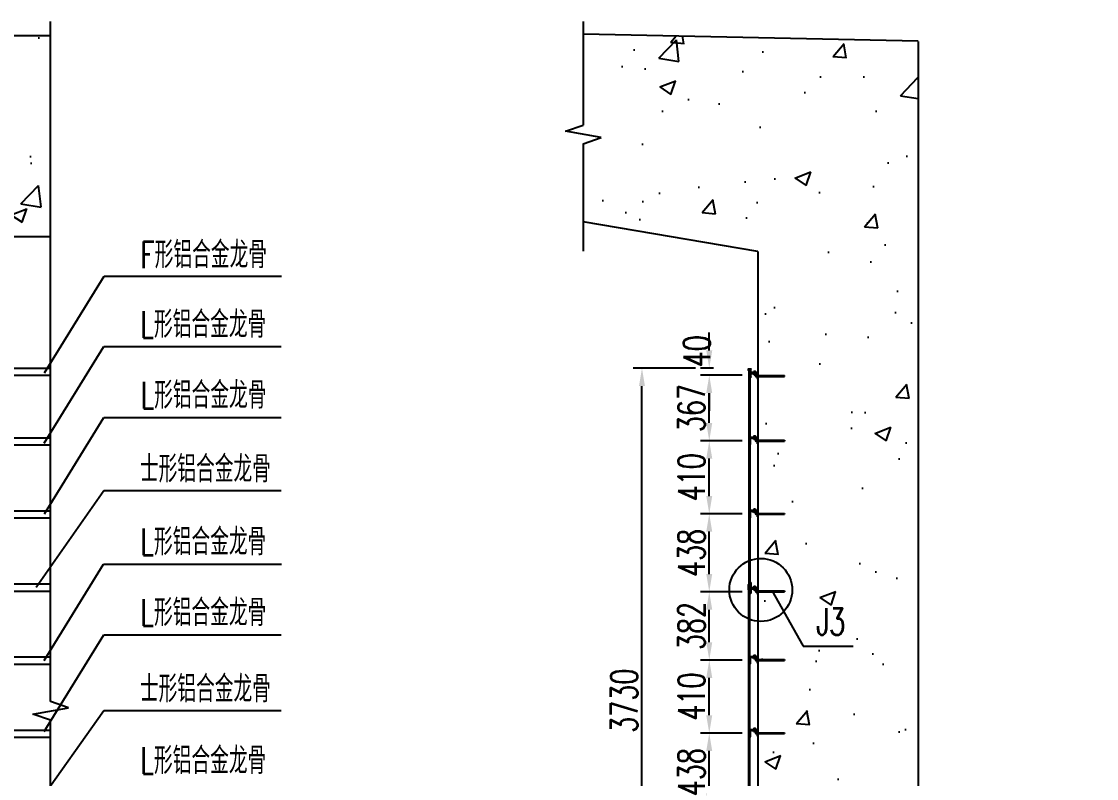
# Model space of a CAD drawing. Header units: millimetres. Extents: x -48690 to 48320, y -25312 to 3911.
# Drawn here: x 26913 to 32944, y -12155 to -7909 of the extents above; entities that cross this region are included whole.
import ezdxf

# ---------------------------------------------------------------- set-up
doc = ezdxf.new("R2010")
doc.units = ezdxf.units.MM
doc.header["$LTSCALE"] = 0.25
doc.header["$MEASUREMENT"] = 0
for name, pattern in [('1', [8, 4, 4]), ('CENTER', [50.8, 31.75, -6.35, 6.35, -6.35]), ('CONTINOUS', [0]), ('DASHED', [19.05, 12.7, -6.35])]:
    doc.linetypes.add(name, pattern=pattern)
for name, color, linetype in [('JG', 4, 'Continuous'), ('图框', 7, 'Continuous'), ('标注', 7, 'Continuous')]:
    doc.layers.add(name, color=color, linetype=linetype)
doc.layers.add('填充线', color=9, linetype='Continuous', lineweight=20)
doc.styles.get("Standard").update_dxf_attribs({"font": 'simplex1.shx', "width": 0.7, "bigfont": 'hztxt.shx'})
doc.dimstyles.new('1-50', dxfattribs={"dimscale": 50, "dimtxt": 3, "dimasz": 2, "dimexe": 1, "dimexo": 1, "dimgap": 0.5, "dimtad": 1, "dimdec": 1, "dimdsep": 46, "dimtxsty": 'Standard', "dimcen": 0.5, "dimadec": 0, "dimazin": 0, "dimtfac": 1, "dimtdec": 1, "dimtofl": 0, "dimtmove": 2, "dimatfit": 3, "dimfxl": 0, "dimtolj": 1, "dimtzin": 0, "dimarcsym": 0})

# ---------------------------------------------------------------- blocks, each defined once
blk = doc.blocks.new('*D183')
at = {"color": 0, "lineweight": -2}
for p, q in [((30694, -9854.4), (30344, -9854.4)), ((30394, -13483.8), (30394, -9954.4)), ((30694, -13583.8), (30344, -13583.8))]:
    blk.add_line(p, q, dxfattribs=at)
at = {"color": 0}
for points in [[(30377.3, -9954.4), (30410.7, -9954.4), (30394, -9854.4)], [(30377.3, -13483.8), (30410.7, -13483.8), (30394, -13583.8)]]:
    blk.add_solid(points, dxfattribs=at)
at = {"layer": 'Defpoints', "color": 0}
for p in [(30394, -9854.4), (30902.7, -9854.4), (30801.8, -13583.8)]:
    blk.add_point(p, dxfattribs=at)
at = {"color": 0, "insert": (30294, -11719.1), "char_height": 150, "attachment_point": 5, "rotation": 90}
blk.add_mtext('\\A1;3730', dxfattribs=at)
blk = doc.blocks.new('*D187')
at = {"color": 0, "lineweight": -2}
for p, q in [((30956.7, -11900.8), (30721.5, -11900.8)), ((30771.5, -12238.8), (30771.5, -12000.8)), ((30956.7, -12338.8), (30721.5, -12338.8))]:
    blk.add_line(p, q, dxfattribs=at)
at = {"color": 0}
for points in [[(30754.8, -12000.8), (30788.2, -12000.8), (30771.5, -11900.8)], [(30754.8, -12238.8), (30788.2, -12238.8), (30771.5, -12338.8)]]:
    blk.add_solid(points, dxfattribs=at)
at = {"layer": 'Defpoints', "color": 0}
for p in [(30771.5, -11900.8), (31006.7, -11900.8), (31006.7, -12338.8)]:
    blk.add_point(p, dxfattribs=at)
at = {"color": 0, "insert": (30671.5, -12119.8), "char_height": 150, "attachment_point": 5, "rotation": 90}
blk.add_mtext('\\A1;438', dxfattribs=at)
blk = doc.blocks.new('*D188')
at = {"color": 0, "lineweight": -2}
for p, q in [((30956.7, -11490.8), (30721.5, -11490.8)), ((30771.5, -11800.8), (30771.5, -11590.8)), ((30956.7, -11900.8), (30721.5, -11900.8))]:
    blk.add_line(p, q, dxfattribs=at)
at = {"color": 0}
for points in [[(30754.8, -11590.8), (30788.2, -11590.8), (30771.5, -11490.8)], [(30754.8, -11800.8), (30788.2, -11800.8), (30771.5, -11900.8)]]:
    blk.add_solid(points, dxfattribs=at)
at = {"layer": 'Defpoints', "color": 0}
for p in [(30771.5, -11490.8), (31006.7, -11490.8), (31006.7, -11900.8)]:
    blk.add_point(p, dxfattribs=at)
at = {"color": 0, "insert": (30671.5, -11695.8), "char_height": 150, "attachment_point": 5, "rotation": 90}
blk.add_mtext('\\A1;410', dxfattribs=at)
blk = doc.blocks.new('*D189')
at = {"color": 0, "lineweight": -2}
for p, q in [((30956.7, -11108.8), (30721.5, -11108.8)), ((30771.5, -11390.8), (30771.5, -11208.8)), ((30956.7, -11490.8), (30721.5, -11490.8))]:
    blk.add_line(p, q, dxfattribs=at)
at = {"color": 0}
for points in [[(30754.8, -11208.8), (30788.2, -11208.8), (30771.5, -11108.8)], [(30754.8, -11390.8), (30788.2, -11390.8), (30771.5, -11490.8)]]:
    blk.add_solid(points, dxfattribs=at)
at = {"layer": 'Defpoints', "color": 0}
for p in [(30771.5, -11108.8), (31006.7, -11108.8), (31006.7, -11490.8)]:
    blk.add_point(p, dxfattribs=at)
at = {"color": 0, "insert": (30671.5, -11299.8), "char_height": 150, "attachment_point": 5, "rotation": 90}
blk.add_mtext('\\A1;382', dxfattribs=at)
blk = doc.blocks.new('*D190')
at = {"color": 0, "lineweight": -2}
for p, q in [((30956.7, -10670.8), (30721.5, -10670.8)), ((30771.5, -11008.8), (30771.5, -10770.8)), ((30956.7, -11108.8), (30721.5, -11108.8))]:
    blk.add_line(p, q, dxfattribs=at)
at = {"color": 0}
for points in [[(30754.8, -10770.8), (30788.2, -10770.8), (30771.5, -10670.8)], [(30754.8, -11008.8), (30788.2, -11008.8), (30771.5, -11108.8)]]:
    blk.add_solid(points, dxfattribs=at)
at = {"layer": 'Defpoints', "color": 0}
for p in [(30771.5, -10670.8), (31006.7, -10670.8), (31006.7, -11108.8)]:
    blk.add_point(p, dxfattribs=at)
at = {"color": 0, "insert": (30671.5, -10889.8), "char_height": 150, "attachment_point": 5, "rotation": 90}
blk.add_mtext('\\A1;438', dxfattribs=at)
blk = doc.blocks.new('*D191')
at = {"color": 0, "lineweight": -2}
for p, q in [((30956.7, -10260.8), (30721.5, -10260.8)), ((30771.5, -10570.8), (30771.5, -10360.8)), ((30956.7, -10670.8), (30721.5, -10670.8))]:
    blk.add_line(p, q, dxfattribs=at)
at = {"color": 0}
for points in [[(30754.8, -10360.8), (30788.2, -10360.8), (30771.5, -10260.8)], [(30754.8, -10570.8), (30788.2, -10570.8), (30771.5, -10670.8)]]:
    blk.add_solid(points, dxfattribs=at)
at = {"layer": 'Defpoints', "color": 0}
for p in [(30771.5, -10260.8), (31006.7, -10260.8), (31006.7, -10670.8)]:
    blk.add_point(p, dxfattribs=at)
at = {"color": 0, "insert": (30671.5, -10465.8), "char_height": 150, "attachment_point": 5, "rotation": 90}
blk.add_mtext('\\A1;410', dxfattribs=at)
blk = doc.blocks.new('*D194')
at = {"color": 0, "lineweight": -2}
for p, q in [((30956.7, -9893.8), (30721.5, -9893.8)), ((30771.5, -10160.8), (30771.5, -9993.8)), ((30956.7, -10260.8), (30721.5, -10260.8))]:
    blk.add_line(p, q, dxfattribs=at)
at = {"color": 0}
for points in [[(30754.8, -9993.8), (30788.2, -9993.8), (30771.5, -9893.8)], [(30754.8, -10160.8), (30788.2, -10160.8), (30771.5, -10260.8)]]:
    blk.add_solid(points, dxfattribs=at)
at = {"layer": 'Defpoints', "color": 0}
for p in [(30771.5, -9893.8), (31006.7, -9893.8), (31006.7, -10260.8)]:
    blk.add_point(p, dxfattribs=at)
at = {"color": 0, "insert": (30671.5, -10077.3), "char_height": 150, "attachment_point": 5, "rotation": 90}
blk.add_mtext('\\A1;367', dxfattribs=at)
blk = doc.blocks.new('*D195')
at = {"color": 0, "lineweight": -2}
for p, q in [((30771.5, -9754.4), (30771.5, -9654.4)), ((30795.8, -9854.4), (30721.5, -9854.4)), ((30956.7, -9893.8), (30721.5, -9893.8)), ((30771.5, -9993.8), (30771.5, -10093.8))]:
    blk.add_line(p, q, dxfattribs=at)
at = {"color": 0}
for points in [[(30754.8, -9754.4), (30788.2, -9754.4), (30771.5, -9854.4)], [(30754.8, -9993.8), (30788.2, -9993.8), (30771.5, -9893.8)]]:
    blk.add_solid(points, dxfattribs=at)
at = {"layer": 'Defpoints', "color": 0}
for p in [(30771.5, -9854.4), (30845.8, -9854.4), (31006.7, -9893.8)]:
    blk.add_point(p, dxfattribs=at)
at = {"color": 0, "insert": (30701.5, -9758.9), "char_height": 150, "attachment_point": 5, "rotation": 90}
blk.add_mtext('\\A1;40', dxfattribs=at)
blk = doc.blocks.new('FDSDF')
at = {"linetype": 'CONTINOUS'}
h = blk.add_hatch(dxfattribs=at)
h.set_pattern_fill('ANSI31', color=251, style=0)
h.set_pattern_definition([(45, (5538761.12, -1742592.708), (22.4506403, -22.4506403), [])])
edge = h.paths.add_edge_path()
edge.add_ellipse((262330, -112274), major_axis=(-46, 46), ratio=1, start_angle=247.61986, end_angle=315, ccw=False)
edge.add_line((262390, -112249), (262030, -112249))
edge.add_line((262030, -112249), (262030, -111889))
edge.add_ellipse((262005, -111949), major_axis=(46, 46), ratio=1, start_angle=315, end_angle=382.38014, ccw=False)
edge.add_line((262070, -111949), (262070, -112164))
edge.add_ellipse((262115, -112164), major_axis=(31.8, 31.8), ratio=1, start_angle=135, end_angle=225)
edge.add_line((262115, -112209), (262330, -112209))
at = {"color": 4, "linetype": 'CONTINOUS'}
for p, q in [((262030, -112249), (262030, -111889)), ((262070, -112164), (262070, -111949)), ((262390, -112249), (262030, -112249)), ((262330, -112209), (262115, -112209))]:
    blk.add_line(p, q, dxfattribs=at)
for centre, radius, start, end in [((262005, -111949), 65, 0, 67.38014), ((262115, -112164), 45, 180, 270), ((262330, -112274), 65, 22.61986, 90)]:
    blk.add_arc(centre, radius, start, end, dxfattribs=at)
blk = doc.blocks.new('3')
h = blk.add_hatch()
h.set_pattern_fill('ANSI31', color=251, scale=150, angle=180, style=0)
h.set_pattern_definition([(225, (282579.79, -97933.6343), (1.325825, -1.325825), [])])
edge = h.paths.add_edge_path()
edge.add_line((282418.5, -98003.2), (282411, -98003.2))
edge.add_line((282411, -98003.2), (282411, -97987.2))
edge.add_ellipse((282410, -97987.2), major_axis=(0.707, 0.707), ratio=1, start_angle=315, end_angle=343.42872)
edge.add_ellipse((282410, -97987.2), major_axis=(0.707, 0.707), ratio=1, start_angle=343.42874, end_angle=405.00004)
edge.add_line((282410, -97986.2), (282409, -97986.2))
edge.add_ellipse((282409, -97987.2), major_axis=(0.707, 0.707), ratio=1, start_angle=44.99996, end_angle=135.00004)
edge.add_line((282408, -97987.2), (282408, -98015.2))
edge.add_ellipse((282409, -98015.2), major_axis=(0.707, 0.707), ratio=1, start_angle=134.99996, end_angle=136.72357)
edge.add_ellipse((282409, -98015.2), major_axis=(0.707, 0.707), ratio=1, start_angle=136.72365, end_angle=225)
edge.add_line((282409, -98016.2), (282410, -98016.2))
edge.add_ellipse((282410, -98015.2), major_axis=(-0.707, 0.707), ratio=1, start_angle=135, end_angle=226.69616)
edge.add_ellipse((282410, -98015.2), major_axis=(0.707, 0.707), ratio=1, start_angle=315.01645, end_angle=316.69624, ccw=False)
edge.add_line((282411, -98015.2), (282411, -98006.2))
edge.add_line((282411, -98006.2), (282418.5, -98006.2))
edge.add_line((282418.5, -98006.2), (282418.5, -98033.7))
edge.add_ellipse((282419.5, -98033.7), major_axis=(0.707, 0.707), ratio=1, start_angle=134.99996, end_angle=136.72357)
edge.add_ellipse((282419.5, -98033.7), major_axis=(0.707, 0.707), ratio=1, start_angle=136.72365, end_angle=225)
edge.add_line((282419.5, -98034.7), (282420.5, -98034.7))
edge.add_ellipse((282420.5, -98033.7), major_axis=(-0.707, 0.707), ratio=1, start_angle=135, end_angle=226.69616)
edge.add_ellipse((282420.5, -98033.7), major_axis=(0.707, 0.707), ratio=1, start_angle=315.01645, end_angle=316.69624, ccw=False)
edge.add_line((282421.5, -98033.7), (282421.5, -98006.2))
edge.add_line((282421.5, -98006.2), (282457.5, -98006.2))
edge.add_ellipse((282457.5, -98005.2), major_axis=(-0.707, 0.707), ratio=1, start_angle=135, end_angle=226.69616)
edge.add_ellipse((282457.5, -98005.2), major_axis=(0.707, 0.707), ratio=1, start_angle=315.01645, end_angle=316.69624, ccw=False)
edge.add_line((282458.5, -98005.2), (282458.5, -98004.2))
edge.add_ellipse((282457.5, -98004.2), major_axis=(0.707, 0.707), ratio=1, start_angle=315, end_angle=316.79812)
edge.add_line((282458.5, -98004.2), (282457.5, -98003.2))
edge.add_ellipse((282457.5, -98004.2), major_axis=(-0.707, 0.707), ratio=1, start_angle=-46.79811, end_angle=-44.99996)
edge.add_line((282457.5, -98003.2), (282421.5, -98003.2))
edge.add_line((282421.5, -98003.2), (282421.5, -97975.7))
edge.add_ellipse((282420.5, -97975.7), major_axis=(0.707, 0.707), ratio=1, start_angle=315, end_angle=343.42872)
edge.add_ellipse((282420.5, -97975.7), major_axis=(0.707, 0.707), ratio=1, start_angle=343.42874, end_angle=405.00004)
edge.add_line((282420.5, -97974.7), (282419.5, -97974.7))
edge.add_ellipse((282419.5, -97975.7), major_axis=(0.707, 0.707), ratio=1, start_angle=44.99996, end_angle=135.00004)
edge.add_line((282418.5, -97975.7), (282418.5, -98003.2))
h = blk.add_hatch()
h.set_pattern_fill('ANSI31', color=251, scale=150, angle=180, style=0)
h.set_pattern_definition([(225, (282579.7778, -97933.6343), (1.325825, -1.325825), [])])
edge = h.paths.add_edge_path()
edge.add_line((282418.5, -98003.2), (282411, -98003.2))
edge.add_line((282411, -98003.2), (282411, -97987.2))
edge.add_ellipse((282410, -97987.2), major_axis=(-0.707, 0.707), ratio=1, start_angle=225, end_angle=253.42872)
edge.add_ellipse((282410, -97987.2), major_axis=(-0.707, 0.707), ratio=1, start_angle=253.42874, end_angle=315.00004)
edge.add_line((282410, -97986.2), (282409, -97986.2))
edge.add_ellipse((282409, -97987.2), major_axis=(0.707, 0.707), ratio=1, start_angle=44.99996, end_angle=135.00004)
edge.add_line((282408, -97987.2), (282408, -98015.2))
edge.add_ellipse((282409, -98015.2), major_axis=(-0.707, 0.707), ratio=1, start_angle=44.99996, end_angle=46.72357)
edge.add_ellipse((282409, -98015.2), major_axis=(-0.707, 0.707), ratio=1, start_angle=46.72365, end_angle=135)
edge.add_line((282409, -98016.2), (282410, -98016.2))
edge.add_ellipse((282410, -98015.2), major_axis=(-0.707, 0.707), ratio=1, start_angle=135, end_angle=226.69616)
edge.add_ellipse((282410, -98015.2), major_axis=(0.707, 0.707), ratio=1, start_angle=315.01645, end_angle=316.69624, ccw=False)
edge.add_line((282411, -98015.2), (282411, -98006.2))
edge.add_line((282411, -98006.2), (282418.5, -98006.2))
edge.add_line((282418.5, -98006.2), (282418.5, -98033.7))
edge.add_ellipse((282419.5, -98033.7), major_axis=(-0.707, 0.707), ratio=1, start_angle=44.99996, end_angle=46.72357)
edge.add_ellipse((282419.5, -98033.7), major_axis=(-0.707, 0.707), ratio=1, start_angle=46.72365, end_angle=135)
edge.add_line((282419.5, -98034.7), (282420.5, -98034.7))
edge.add_ellipse((282420.5, -98033.7), major_axis=(-0.707, 0.707), ratio=1, start_angle=135, end_angle=226.69616)
edge.add_ellipse((282420.5, -98033.7), major_axis=(0.707, 0.707), ratio=1, start_angle=315.01645, end_angle=316.69624, ccw=False)
edge.add_line((282421.5, -98033.7), (282421.5, -98006.2))
edge.add_line((282421.5, -98006.2), (282457.5, -98006.2))
edge.add_ellipse((282457.5, -98005.2), major_axis=(-0.707, 0.707), ratio=1, start_angle=135, end_angle=226.69616)
edge.add_ellipse((282457.5, -98005.2), major_axis=(0.707, 0.707), ratio=1, start_angle=315.01645, end_angle=316.69624, ccw=False)
edge.add_line((282458.5, -98005.2), (282458.5, -98004.2))
edge.add_ellipse((282457.5, -98004.2), major_axis=(-0.707, 0.707), ratio=1, start_angle=225, end_angle=226.79812)
edge.add_line((282458.5, -98004.2), (282457.5, -98003.2))
edge.add_ellipse((282457.5, -98004.2), major_axis=(-0.707, 0.707), ratio=1, start_angle=-46.79811, end_angle=-44.99996)
edge.add_line((282457.5, -98003.2), (282421.5, -98003.2))
edge.add_line((282421.5, -98003.2), (282421.5, -97975.7))
edge.add_ellipse((282420.5, -97975.7), major_axis=(-0.707, 0.707), ratio=1, start_angle=225, end_angle=253.42872)
edge.add_ellipse((282420.5, -97975.7), major_axis=(-0.707, 0.707), ratio=1, start_angle=253.42874, end_angle=315.00004)
edge.add_line((282420.5, -97974.7), (282419.5, -97974.7))
edge.add_ellipse((282419.5, -97975.7), major_axis=(0.707, 0.707), ratio=1, start_angle=44.99996, end_angle=135.00004)
edge.add_line((282418.5, -97975.7), (282418.5, -98003.2))
at = {"layer": '填充线'}
h = blk.add_hatch(dxfattribs=at)
h.set_pattern_fill('NET', scale=0.194172, angle=45, style=0)
h.set_pattern_definition([(135, (310928.7273, -87837.54674), (0.435927593, 0.435927593), []), (45, (310928.7273, -87837.54674), (0.435927593, -0.435927593), [])])
h.paths.add_polyline_path([(282418.5, -97988.3), (282416.4, -97988.3), (282416.4, -97979.6), (282418.5, -97979.6)])
h = blk.add_hatch(dxfattribs=at)
h.set_pattern_fill('NET', scale=0.194172, angle=45, style=0)
h.set_pattern_definition([(225, (310928.7273, -108171.81867), (0.435927593, -0.435927593), []), (315, (310928.7273, -108171.81867), (0.435927593, 0.435927593), [])])
h.paths.add_polyline_path([(282418.5, -98021), (282416.4, -98021), (282416.4, -98029.8), (282418.5, -98029.8)])
at = {"linetype": 'Continuous'}
for p, q in [((282408, -98015.2), (282408, -97987.2)), ((282408, -98015.2), (282408, -97987.2)), ((282408, -98015.2), (282408, -97987.2)), ((282408, -98015.2), (282408, -97987.2)), ((282409, -97986.2), (282410, -97986.2)), ((282409, -97986.2), (282410, -97986.2)), ((282409, -97986.2), (282410, -97986.2)), ((282409, -97986.2), (282410, -97986.2)), ((282411, -97987.2), (282411, -98003.2)), ((282411, -97987.2), (282411, -98003.2)), ((282411, -97987.2), (282411, -98003.2)), ((282411, -97987.2), (282411, -98003.2)), ((282411, -98003.2), (282418.5, -98003.2)), ((282411, -98003.2), (282418.5, -98003.2)), ((282411, -98003.2), (282418.5, -98003.2)), ((282411, -98003.2), (282418.5, -98003.2)), ((282418.5, -98006.2), (282411, -98006.2)), ((282411, -98006.2), (282411, -98015.2)), ((282418.5, -98006.2), (282411, -98006.2)), ((282411, -98006.2), (282411, -98015.2)), ((282418.5, -98006.2), (282411, -98006.2)), ((282411, -98006.2), (282411, -98015.2)), ((282418.5, -98006.2), (282411, -98006.2)), ((282411, -98006.2), (282411, -98015.2)), ((282418.5, -98003.2), (282418.5, -97975.7)), ((282418.5, -98003.2), (282418.5, -97975.7)), ((282418.5, -98003.2), (282418.5, -97975.7)), ((282418.5, -98003.2), (282418.5, -97975.7)), ((282418.5, -98033.7), (282418.5, -98006.2)), ((282418.5, -98033.7), (282418.5, -98006.2)), ((282418.5, -98033.7), (282418.5, -98006.2)), ((282418.5, -98033.7), (282418.5, -98006.2)), ((282419.5, -97974.7), (282420.5, -97974.7)), ((282419.5, -97974.7), (282420.5, -97974.7)), ((282419.5, -97974.7), (282420.5, -97974.7)), ((282419.5, -97974.7), (282420.5, -97974.7)), ((282421.5, -97975.7), (282421.5, -98003.2)), ((282421.5, -97975.7), (282421.5, -98003.2)), ((282421.5, -97975.7), (282421.5, -98003.2)), ((282421.5, -97975.7), (282421.5, -98003.2)), ((282421.5, -98003.2), (282457.5, -98003.2)), ((282421.5, -98003.2), (282457.5, -98003.2)), ((282421.5, -98003.2), (282457.5, -98003.2)), ((282421.5, -98003.2), (282457.5, -98003.2)), ((282457.5, -98006.2), (282421.5, -98006.2)), ((282421.5, -98006.2), (282421.5, -98033.7)), ((282457.5, -98006.2), (282421.5, -98006.2)), ((282421.5, -98006.2), (282421.5, -98033.7)), ((282457.5, -98006.2), (282421.5, -98006.2)), ((282421.5, -98006.2), (282421.5, -98033.7)), ((282457.5, -98006.2), (282421.5, -98006.2)), ((282421.5, -98006.2), (282421.5, -98033.7)), ((282458.5, -98004.2), (282458.5, -98005.2)), ((282458.5, -98004.2), (282458.5, -98005.2)), ((282458.5, -98004.2), (282458.5, -98005.2)), ((282458.5, -98004.2), (282458.5, -98005.2)), ((282410, -98016.2), (282409, -98016.2)), ((282410, -98016.2), (282409, -98016.2)), ((282410, -98016.2), (282409, -98016.2)), ((282410, -98016.2), (282409, -98016.2)), ((282420.5, -98034.7), (282419.5, -98034.7)), ((282420.5, -98034.7), (282419.5, -98034.7)), ((282420.5, -98034.7), (282419.5, -98034.7)), ((282420.5, -98034.7), (282419.5, -98034.7))]:
    blk.add_line(p, q, dxfattribs=at)
at = {"color": 7}
for p, q in [((282416.4, -98003.2), (282411.4, -98003.2)), ((282416.4, -98006.2), (282411.4, -98006.2)), ((282409.3, -98016.4), (282411.4, -98016.4)), ((282611.4, -98022), (282611.4, -98027))]:
    blk.add_line(p, q, dxfattribs=at)
at = {"color": 7, "linetype": 'Continuous'}
for p, q in [((282437.1, -98001.9), (282449.6, -98001.9)), ((282437.1, -98003.2), (282437.1, -98001.9)), ((282437.1, -98003.2), (282449.6, -98003.2)), ((282437.1, -98010.5), (282449.6, -98010.5)), ((282437.1, -98011.7), (282437.1, -98010.5)), ((282437.1, -98011.7), (282449.6, -98011.7)), ((282449.6, -98003.2), (282449.6, -98001.9)), ((282449.6, -98011.7), (282449.6, -98010.5)), ((282456.1, -98030.7), (282456.1, -98018.2)), ((282457.4, -98018.2), (282456.1, -98018.2)), ((282457.4, -98030.7), (282456.1, -98030.7)), ((282457.4, -98030.7), (282457.4, -98018.2))]:
    blk.add_line(p, q, dxfattribs=at)
at = {"color": 7, "linetype": '1', "ltscale": 5}
for p, q in [((282438.9, -98001.3), (282438.9, -97998.6)), ((282446.7, -97997.9), (282440, -97997.9)), ((282446.7, -98001.9), (282440, -98001.9)), ((282446.7, -98003.2), (282440, -98003.2)), ((282446.7, -98011.7), (282440, -98011.7)), ((282440.9, -97996), (282441.3, -97995.1)), ((282440.9, -97996), (282445.9, -97996)), ((282440.9, -97996), (282440.9, -97997.9)), ((282441.2, -97998.6), (282441.2, -98001.3)), ((282441.3, -97995.1), (282445.4, -97995.1)), ((282441.4, -97997.9), (282441.4, -97995.1)), ((282445.9, -97996), (282445.4, -97995.1)), ((282445.4, -97997.9), (282445.4, -97995.1)), ((282445.5, -98001.3), (282445.5, -97998.6)), ((282445.9, -97996), (282445.9, -97997.9)), ((282447.9, -98001.3), (282447.9, -97998.6)), ((282438.9, -98012.4), (282438.9, -98015.1)), ((282446.7, -98015.8), (282440, -98015.8)), ((282441.2, -98015.1), (282441.2, -98012.4)), ((282445.5, -98012.4), (282445.5, -98015.1)), ((282447.9, -98012.4), (282447.9, -98015.1)), ((282450.2, -98022), (282449.2, -98022.5)), ((282449.2, -98026.5), (282449.2, -98022.5)), ((282452.1, -98022.5), (282449.2, -98022.5)), ((282450.2, -98027), (282449.2, -98026.5)), ((282452.1, -98026.5), (282449.2, -98026.5)), ((282450.2, -98027), (282450.2, -98022)), ((282450.2, -98022), (282452.1, -98022)), ((282450.2, -98027), (282452.1, -98027)), ((282452.1, -98021.1), (282452.1, -98027.8)), ((282455.4, -98020), (282452.7, -98020)), ((282455.4, -98022.3), (282452.7, -98022.3)), ((282452.7, -98026.7), (282455.4, -98026.7)), ((282455.4, -98029), (282452.7, -98029)), ((282456.1, -98021.1), (282456.1, -98027.8)), ((282457.4, -98021.1), (282457.4, -98027.8))]:
    blk.add_line(p, q, dxfattribs=at)
at = {"color": 7, "lineweight": 30}
for p, q in [((282439.9, -98003.2), (282439.9, -98010.5)), ((282446.8, -98003.2), (282446.8, -98010.5)), ((282457.4, -98021.1), (282461.4, -98021.1)), ((282457.4, -98027.9), (282461.4, -98027.9))]:
    blk.add_line(p, q, dxfattribs=at)
at = {"color": 7, "linetype": 'DASHED', "ltscale": 3}
for p, q in [((282440.9, -98003.6), (282440.9, -98010.5)), ((282445.9, -98003.2), (282445.9, -98010.5))]:
    blk.add_line(p, q, dxfattribs=at)
at = {"color": 7, "linetype": 'CENTER'}
for p, q in [((282443.4, -97992.4), (282443.4, -98016.3)), ((282446.5, -98024.5), (282611.3, -98024.5))]:
    blk.add_line(p, q, dxfattribs=at)
at = {"color": 1, "linetype": 'Continuous'}
blk.add_line((282457.5, -98003.2), (282458.5, -98004.2), dxfattribs=at)
blk.add_line((282457.5, -98003.2), (282458.5, -98004.2), dxfattribs=at)
at = {"color": 7, "linetype": 'DASHED', "ltscale": 300}
for p, q in [((282457.4, -98022), (282611.4, -98022)), ((282457.4, -98027), (282611.4, -98027))]:
    blk.add_line(p, q, dxfattribs=at)
at = {"color": 7, "linetype": '1', "ltscale": 5}
for centre, radius, start, end in [((282440, -97999.2), 1.33, 30.00793, 149.99207), ((282440, -98000.6), 1.33, 209.99444, 330.00556), ((282440, -98013.1), 1.33, 29.99444, 150.00556), ((282443.4, -98001.8), 3.93, 56.14485, 123.85515), ((282443.4, -97998), 3.93, 236.1437, 303.8563), ((282443.4, -98015.7), 3.93, 56.1437, 123.8563), ((282446.7, -97999.2), 1.33, 30.00793, 149.99207), ((282446.7, -98000.6), 1.33, 209.99444, 330.00556), ((282446.7, -98013.1), 1.33, 29.99444, 150.00556), ((282440, -98014.4), 1.33, 210.00793, 329.99207), ((282443.4, -98011.8), 3.93, 236.14485, 303.85515), ((282446.7, -98014.4), 1.33, 210.00793, 329.99207), ((282453.4, -98021.1), 1.33, 120.00793, 239.99207), ((282456, -98024.5), 3.93, 146.14485, 213.85515), ((282453.4, -98027.8), 1.33, 120.00793, 239.99207), ((282454.8, -98021.1), 1.33, 299.99444, 60.00556), ((282452.2, -98024.5), 3.93, 326.1437, 33.8563), ((282454.8, -98027.8), 1.33, 299.99444, 60.00556)]:
    blk.add_arc(centre, radius, start, end, dxfattribs=at)
at = {"linetype": 'Continuous'}
for centre, major_axis, start_param, end_param in [((282409, -97987.2), (0.707, 0.707), 0.785397, 2.356195), ((282409, -97987.2), (-0.707, 0.707), -0.785398, 0.785398), ((282409, -97987.2), (0.707, 0.707), 0.785397, 2.356195), ((282409, -97987.2), (-0.707, 0.707), -0.785398, 0.785398), ((282410, -97987.2), (-0.707, 0.707), 3.92699, 5.497788), ((282410, -97987.2), (0.707, 0.707), 5.497787, 7.068583), ((282410, -97987.2), (-0.707, 0.707), 3.92699, 5.497788), ((282410, -97987.2), (0.707, 0.707), 5.497787, 7.068583), ((282419.5, -97975.7), (0.707, 0.707), 0.785397, 2.356195), ((282419.5, -97975.7), (-0.707, 0.707), -0.785398, 0.785398), ((282419.5, -97975.7), (0.707, 0.707), 0.785397, 2.356195), ((282419.5, -97975.7), (-0.707, 0.707), -0.785398, 0.785398), ((282420.5, -97975.7), (-0.707, 0.707), 3.92699, 5.497788), ((282420.5, -97975.7), (0.707, 0.707), 5.497787, 7.068583), ((282420.5, -97975.7), (-0.707, 0.707), 3.92699, 5.497788), ((282420.5, -97975.7), (0.707, 0.707), 5.497787, 7.068583), ((282457.5, -98004.2), (-0.707, 0.707), 3.92699, 5.497788), ((282457.5, -98004.2), (0.707, 0.707), 5.497787, 7.068583), ((282457.5, -98004.2), (-0.707, 0.707), 3.92699, 5.497788), ((282457.5, -98004.2), (0.707, 0.707), 5.497787, 7.068583), ((282457.5, -98005.2), (-0.707, 0.707), 2.356194, 3.926992), ((282457.5, -98005.2), (0.707, 0.707), 3.926991, 5.497787), ((282457.5, -98005.2), (0.707, 0.707), 3.92699, 5.497788), ((282457.5, -98005.2), (0.707, 0.707), 3.926991, 5.497787), ((282409, -98015.2), (-0.707, 0.707), 0.785397, 2.356195), ((282409, -98015.2), (-0.707, 0.707), 0.785398, 2.356194), ((282409, -98015.2), (-0.707, 0.707), 0.785397, 2.356195), ((282409, -98015.2), (-0.707, 0.707), 0.785398, 2.356194), ((282410, -98015.2), (-0.707, 0.707), 2.356194, 3.926992), ((282410, -98015.2), (0.707, 0.707), 3.926991, 5.497787), ((282410, -98015.2), (0.707, 0.707), 3.92699, 5.497788), ((282410, -98015.2), (0.707, 0.707), 3.926991, 5.497787), ((282419.5, -98033.7), (-0.707, 0.707), 0.785397, 2.356195), ((282419.5, -98033.7), (-0.707, 0.707), 0.785398, 2.356194), ((282419.5, -98033.7), (-0.707, 0.707), 0.785397, 2.356195), ((282419.5, -98033.7), (-0.707, 0.707), 0.785398, 2.356194), ((282420.5, -98033.7), (-0.707, 0.707), 2.356194, 3.926992), ((282420.5, -98033.7), (0.707, 0.707), 3.926991, 5.497787), ((282420.5, -98033.7), (0.707, 0.707), 3.92699, 5.497788), ((282420.5, -98033.7), (0.707, 0.707), 3.926991, 5.497787)]:
    blk.add_ellipse(centre, major_axis=major_axis, ratio=1, start_param=start_param, end_param=end_param, dxfattribs=at)
at = {"layer": 'Defpoints', "color": 0, "linetype": 'ByBlock'}
for p in [(282408, -97987.2), (282408, -97987.2), (282419.5, -97974.7), (282419.5, -97974.7), (282458.5, -98004.2), (282458.5, -98004.2), (282419.5, -98034.7), (282419.5, -98034.7)]:
    blk.add_point(p, dxfattribs=at)
at = {"layer": 'JG', "color": 7}
for p, q in [((282418.5, -97979.6), (282416.4, -97979.6)), ((282416.4, -97979.6), (282416.4, -97988.3)), ((282418.5, -97988.3), (282416.4, -97988.3)), ((282418.5, -98021), (282416.4, -98021)), ((282416.4, -98029.8), (282416.4, -98021)), ((282418.5, -98029.8), (282416.4, -98029.8)), ((282418.5, -98029.8), (282418.5, -98021))]:
    blk.add_line(p, q, dxfattribs=at)
at = {"color": 7, "xscale": 0.09999999997671694, "yscale": 0.1000000000058208, "zscale": 0.1, "rotation": 180}
blk.add_blockref('FDSDF', (308664.4, -109231.4), dxfattribs=at)
blk = doc.blocks.new('2')
at = {"layer": '填充线'}
h = blk.add_hatch(dxfattribs=at)
h.set_pattern_fill('NET', scale=0.128571, angle=45, style=0)
h.set_pattern_definition([(135, (272101.2577, -12301.4715), (0.2886510896, 0.2886510896), []), (45, (272101.2577, -12301.4715), (0.2886510896, -0.2886510896), [])])
h.paths.add_polyline_path([(282656, -97536.5), (282657.6, -97536.5), (282657.6, -97542.3), (282656, -97542.3)])
h = blk.add_hatch(dxfattribs=at)
h.set_pattern_fill('NET', scale=0.128571, angle=45, style=0)
h.set_pattern_definition([(225, (272101.2577, -182794.90125), (0.2886510896, -0.2886510896), []), (315, (272101.2577, -182794.90125), (0.2886510896, 0.2886510896), [])])
h.paths.add_polyline_path([(282656, -97559.9), (282657.6, -97559.9), (282657.6, -97554.1), (282656, -97554.1)])
at = {"color": 7, "linetype": 'Continuous'}
for p, q in [((282676.7, -97526.9), (282689.2, -97526.9)), ((282676.7, -97528.2), (282676.7, -97526.9)), ((282676.7, -97528.2), (282689.2, -97528.2)), ((282689.2, -97528.2), (282689.2, -97526.9)), ((282676.7, -97534.1), (282689.2, -97534.1)), ((282676.7, -97535.4), (282676.7, -97534.1)), ((282676.7, -97535.4), (282689.2, -97535.4)), ((282689.2, -97535.4), (282689.2, -97534.1)), ((282695.7, -97554.4), (282695.7, -97541.9)), ((282697, -97541.9), (282695.7, -97541.9)), ((282697, -97554.4), (282695.7, -97554.4)), ((282697, -97554.4), (282697, -97541.9))]:
    blk.add_line(p, q, dxfattribs=at)
at = {"color": 7, "linetype": '1', "ltscale": 5}
for p, q in [((282678.5, -97526.3), (282678.5, -97523.6)), ((282686.3, -97522.9), (282679.6, -97522.9)), ((282686.3, -97526.9), (282679.6, -97526.9)), ((282686.3, -97528.2), (282679.6, -97528.2)), ((282680.5, -97521), (282680.9, -97520.1)), ((282680.5, -97521), (282685.5, -97521)), ((282680.5, -97521), (282680.5, -97522.9)), ((282680.8, -97523.6), (282680.8, -97526.3)), ((282680.9, -97520.1), (282685, -97520.1)), ((282681, -97522.9), (282681, -97520.1)), ((282685.5, -97521), (282685, -97520.1)), ((282685, -97522.9), (282685, -97520.1)), ((282685.1, -97526.3), (282685.1, -97523.6)), ((282685.5, -97521), (282685.5, -97522.9)), ((282687.5, -97526.3), (282687.5, -97523.6)), ((282678.5, -97536), (282678.5, -97538.7)), ((282686.3, -97535.4), (282679.6, -97535.4)), ((282686.3, -97539.4), (282679.6, -97539.4)), ((282680.8, -97538.7), (282680.8, -97536)), ((282685.1, -97536), (282685.1, -97538.7)), ((282687.5, -97536), (282687.5, -97538.7)), ((282689.8, -97545.6), (282688.8, -97546.1)), ((282688.8, -97550.1), (282688.8, -97546.1)), ((282691.7, -97546.1), (282688.8, -97546.1)), ((282689.8, -97550.6), (282688.8, -97550.1)), ((282691.7, -97550.1), (282688.8, -97550.1)), ((282689.8, -97550.6), (282689.8, -97545.6)), ((282689.8, -97545.6), (282691.7, -97545.6)), ((282689.8, -97550.6), (282691.7, -97550.6)), ((282691.7, -97544.8), (282691.7, -97551.5)), ((282695, -97543.6), (282692.4, -97543.6)), ((282695, -97545.9), (282692.4, -97545.9)), ((282692.4, -97550.3), (282695, -97550.3)), ((282695, -97552.6), (282692.4, -97552.6)), ((282695.7, -97544.8), (282695.7, -97551.5)), ((282697, -97544.8), (282697, -97551.5))]:
    blk.add_line(p, q, dxfattribs=at)
at = {"color": 7, "lineweight": 30}
for p, q in [((282679.5, -97528.2), (282679.5, -97534.1)), ((282686.4, -97528.2), (282686.4, -97534.1)), ((282697, -97544.7), (282701, -97544.7)), ((282697, -97551.6), (282701, -97551.6))]:
    blk.add_line(p, q, dxfattribs=at)
at = {"color": 7, "linetype": 'DASHED', "ltscale": 3}
for p, q in [((282680.5, -97528.2), (282680.5, -97534.1)), ((282685.5, -97528.2), (282685.5, -97534.1))]:
    blk.add_line(p, q, dxfattribs=at)
at = {"color": 7, "linetype": 'CENTER'}
for p, q in [((282682.9, -97542), (282682.9, -97518.2)), ((282686.1, -97548.1), (282850.9, -97548.1))]:
    blk.add_line(p, q, dxfattribs=at)
at = {"color": 7, "linetype": 'DASHED', "ltscale": 300}
for p, q in [((282697, -97545.6), (282851, -97545.6)), ((282697, -97550.6), (282851, -97550.6))]:
    blk.add_line(p, q, dxfattribs=at)
at = {"color": 7}
blk.add_line((282851, -97545.6), (282851, -97550.6), dxfattribs=at)
at = {"color": 7, "linetype": '1', "ltscale": 5}
for centre, radius, start, end in [((282679.6, -97524.2), 1.33, 30.00793, 149.99207), ((282679.6, -97525.6), 1.33, 209.99444, 330.00556), ((282683, -97526.8), 3.93, 56.14485, 123.85515), ((282683, -97523), 3.93, 236.1437, 303.8563), ((282686.3, -97524.2), 1.33, 30.00793, 149.99207), ((282686.3, -97525.6), 1.33, 209.99444, 330.00556), ((282679.6, -97536.7), 1.33, 29.99444, 150.00556), ((282679.6, -97538.1), 1.33, 210.00793, 329.99207), ((282683, -97539.3), 3.93, 56.1437, 123.8563), ((282683, -97535.5), 3.93, 236.14485, 303.85515), ((282686.3, -97536.7), 1.33, 29.99444, 150.00556), ((282686.3, -97538.1), 1.33, 210.00793, 329.99207), ((282693, -97544.8), 1.33, 120.00793, 239.99207), ((282695.6, -97548.1), 3.93, 146.14485, 213.85515), ((282693, -97551.5), 1.33, 120.00793, 239.99207), ((282694.4, -97544.8), 1.33, 299.99444, 60.00556), ((282691.8, -97548.1), 3.93, 326.1437, 33.8563), ((282694.4, -97551.5), 1.33, 299.99444, 60.00556)]:
    blk.add_arc(centre, radius, start, end, dxfattribs=at)
at = {"layer": '标注', "color": 7}
for p, q in [((282657.6, -97567.5), (282657.6, -97528.8)), ((282657.6, -97567.5), (282657.6, -97528.8)), ((282658.2, -97528.2), (282696.9, -97528.2)), ((282658.2, -97528.2), (282696.9, -97528.2)), ((282697.6, -97528.8), (282697.6, -97529.5)), ((282697.6, -97528.8), (282697.6, -97529.5)), ((282658.9, -97568.2), (282658.2, -97568.2)), ((282658.9, -97568.2), (282658.2, -97568.2)), ((282659.5, -97567.5), (282659.5, -97530.1)), ((282659.5, -97530.1), (282696.9, -97530.1)), ((282659.5, -97567.5), (282659.5, -97530.1)), ((282659.5, -97530.1), (282696.9, -97530.1))]:
    blk.add_line(p, q, dxfattribs=at)
for centre, start, end in [((282658.2, -97528.8), 89.99996, 180.00004), ((282658.2, -97528.8), 89.99996, 180.00004), ((282696.9, -97528.8), 359.99996, 90.00004), ((282696.9, -97528.8), 0, 90), ((282696.9, -97529.5), 269.99996, 0.00004), ((282696.9, -97529.5), 270, 0), ((282658.2, -97567.5), 179.99996, 270.00004), ((282658.2, -97567.5), 180, 270), ((282658.9, -97567.5), 269.99996, 0.00004), ((282658.9, -97567.5), 270, 0)]:
    blk.add_arc(centre, 0.643, start, end, dxfattribs=at)
at = {"color": 7, "xscale": 0.09999999997671694, "yscale": 0.1000000000058208, "zscale": 0.1, "rotation": 180}
blk.add_blockref('FDSDF', (308904, -108755), dxfattribs=at)
blk = doc.blocks.new('1')
at = {"layer": '填充线'}
h = blk.add_hatch(dxfattribs=at)
h.set_pattern_fill('NET', scale=0.194172, angle=45, style=0)
h.set_pattern_definition([(135, (311412.2955, -86916.77284), (0.435927593, 0.435927593), []), (45, (311412.2955, -86916.77284), (0.435927593, -0.435927593), [])])
h.paths.add_polyline_path([(282902.1, -97067.5), (282899.9, -97067.5), (282899.9, -97058.8), (282902.1, -97058.8)])
at = {"color": 7, "linetype": 'Continuous'}
for p, q in [((282920.7, -97072.5), (282933.2, -97072.5)), ((282920.7, -97073.8), (282920.7, -97072.5)), ((282920.7, -97073.8), (282933.2, -97073.8)), ((282920.7, -97080.7), (282933.2, -97080.7)), ((282920.7, -97082), (282920.7, -97080.7)), ((282920.7, -97082), (282933.2, -97082)), ((282933.2, -97073.8), (282933.2, -97072.5)), ((282933.2, -97082), (282933.2, -97080.7)), ((282939.7, -97053.5), (282939.7, -97066)), ((282940.9, -97053.5), (282939.7, -97053.5)), ((282940.9, -97066), (282939.7, -97066)), ((282940.9, -97053.5), (282940.9, -97066))]:
    blk.add_line(p, q, dxfattribs=at)
at = {"color": 7, "linetype": '1', "ltscale": 5}
for p, q in [((282922.4, -97071.9), (282922.4, -97069.2)), ((282922.4, -97082.6), (282922.4, -97085.3)), ((282930.3, -97068.5), (282923.6, -97068.5)), ((282930.3, -97072.5), (282923.6, -97072.5)), ((282930.3, -97073.8), (282923.6, -97073.8)), ((282930.3, -97082), (282923.6, -97082)), ((282930.3, -97086), (282923.6, -97086)), ((282924.4, -97066.6), (282924.9, -97065.7)), ((282924.4, -97066.6), (282929.4, -97066.6)), ((282924.4, -97066.6), (282924.4, -97068.5)), ((282924.7, -97069.2), (282924.7, -97071.9)), ((282924.7, -97085.3), (282924.7, -97082.6)), ((282924.9, -97065.7), (282929, -97065.7)), ((282924.9, -97068.5), (282924.9, -97065.7)), ((282929.4, -97066.6), (282929, -97065.7)), ((282929, -97068.5), (282929, -97065.7)), ((282929.1, -97071.9), (282929.1, -97069.2)), ((282929.1, -97082.6), (282929.1, -97085.3)), ((282929.4, -97066.6), (282929.4, -97068.5)), ((282931.4, -97071.9), (282931.4, -97069.2)), ((282931.4, -97082.6), (282931.4, -97085.3)), ((282933.7, -97057.3), (282932.8, -97057.8)), ((282932.8, -97057.8), (282932.8, -97061.8)), ((282935.7, -97057.8), (282932.8, -97057.8)), ((282933.7, -97062.3), (282932.8, -97061.8)), ((282935.7, -97061.8), (282932.8, -97061.8)), ((282933.7, -97057.3), (282933.7, -97062.3)), ((282933.7, -97057.3), (282935.7, -97057.3)), ((282933.7, -97062.3), (282935.7, -97062.3)), ((282935.7, -97063.1), (282935.7, -97056.5)), ((282939, -97055.3), (282936.3, -97055.3)), ((282936.3, -97057.6), (282939, -97057.6)), ((282939, -97062), (282936.3, -97062)), ((282939, -97064.3), (282936.3, -97064.3)), ((282939.7, -97063.1), (282939.7, -97056.5)), ((282940.9, -97063.1), (282940.9, -97056.5))]:
    blk.add_line(p, q, dxfattribs=at)
at = {"color": 7, "lineweight": 30}
for p, q in [((282923.5, -97073.8), (282923.5, -97080.7)), ((282930.4, -97073.8), (282930.4, -97080.7)), ((282940.9, -97056.4), (282944.9, -97056.4)), ((282940.9, -97063.2), (282944.9, -97063.2))]:
    blk.add_line(p, q, dxfattribs=at)
at = {"color": 7, "linetype": 'DASHED', "ltscale": 3}
for p, q in [((282924.4, -97073.8), (282924.4, -97080.7)), ((282929.4, -97073.8), (282929.4, -97080.7))]:
    blk.add_line(p, q, dxfattribs=at)
at = {"color": 7, "linetype": 'CENTER'}
for p, q in [((282926.9, -97091.5), (282926.9, -97065.9)), ((282930, -97059.8), (283094.9, -97059.8))]:
    blk.add_line(p, q, dxfattribs=at)
at = {"color": 7, "linetype": 'DASHED', "ltscale": 300}
for p, q in [((282940.9, -97057.3), (283094.9, -97057.3)), ((282940.9, -97062.3), (283094.9, -97062.3))]:
    blk.add_line(p, q, dxfattribs=at)
at = {"color": 7}
blk.add_line((283094.9, -97057.3), (283094.9, -97062.3), dxfattribs=at)
at = {"color": 7, "linetype": '1', "ltscale": 5}
for centre, radius, start, end in [((282923.6, -97069.8), 1.33, 30.00793, 149.99207), ((282923.6, -97071.2), 1.33, 209.99444, 330.00556), ((282923.6, -97083.3), 1.33, 29.99444, 150.00556), ((282923.6, -97084.6), 1.33, 210.00793, 329.99207), ((282926.9, -97072.4), 3.93, 56.14485, 123.85515), ((282926.9, -97068.6), 3.93, 236.1437, 303.8563), ((282926.9, -97085.9), 3.93, 56.1437, 123.8563), ((282926.9, -97082.1), 3.93, 236.14485, 303.85515), ((282930.3, -97069.8), 1.33, 30.00793, 149.99207), ((282930.3, -97071.2), 1.33, 209.99444, 330.00556), ((282930.3, -97083.3), 1.33, 29.99444, 150.00556), ((282930.3, -97084.6), 1.33, 210.00793, 329.99207), ((282937, -97056.5), 1.33, 120.00793, 239.99207), ((282939.6, -97059.8), 3.93, 146.14485, 213.85515), ((282937, -97063.1), 1.33, 120.00793, 239.99207), ((282938.3, -97056.5), 1.33, 299.99444, 60.00556), ((282935.7, -97059.8), 3.93, 326.1437, 33.8563), ((282938.3, -97063.1), 1.33, 299.99444, 60.00556)]:
    blk.add_arc(centre, radius, start, end, dxfattribs=at)
at = {"layer": 'JG', "color": 7}
for p, q in [((282902.1, -97058.8), (282899.9, -97058.8)), ((282899.9, -97058.9), (282899.9, -97067.6)), ((282902.1, -97067.5), (282899.9, -97067.5)), ((282902.1, -97054.5), (282902.1, -97063.2)), ((282902.1, -97054.5), (282902.1, -97096.9)), ((282940.9, -97078.8), (282940.9, -97079.7))]:
    blk.add_line(p, q, dxfattribs=at)
for centre, start, end in [((282939.9, -97078.8), 0, 90), ((282939.9, -97079.7), 270, 359.99996)]:
    blk.add_arc(centre, 0.971, start, end, dxfattribs=at)
at = {"layer": '标注', "color": 7}
for p, q in [((282891.9, -97091.1), (282891.9, -97098.8)), ((282891.9, -97091.1), (282891.9, -97098.8)), ((282892.8, -97090.1), (282893.8, -97090.1)), ((282892.8, -97090.1), (282893.8, -97090.1)), ((282892.8, -97099.8), (282904, -97099.8)), ((282892.8, -97099.8), (282904, -97099.8)), ((282894.8, -97091.1), (282894.8, -97096.9)), ((282894.8, -97091.1), (282894.8, -97096.9)), ((282894.8, -97096.9), (282902.1, -97096.9)), ((282894.8, -97096.9), (282902.1, -97096.9)), ((282902.1, -97054.5), (282902.1, -97096.9)), ((282903, -97053.5), (282904, -97053.5)), ((282903, -97053.5), (282904, -97053.5)), ((282905, -97054.5), (282905, -97077.8)), ((282905, -97054.5), (282905, -97077.8)), ((282905, -97077.8), (282939.9, -97077.8)), ((282905, -97077.8), (282939.9, -97077.8)), ((282905, -97080.7), (282939.9, -97080.7)), ((282905, -97080.7), (282905, -97098.8)), ((282905, -97080.7), (282939.9, -97080.7)), ((282905, -97080.7), (282905, -97098.8)), ((282940.9, -97078.8), (282940.9, -97079.7))]:
    blk.add_line(p, q, dxfattribs=at)
for centre, start, end in [((282892.8, -97091.1), 90, 180), ((282892.8, -97091.1), 89.99996, 180.00004), ((282892.8, -97098.8), 180, 270), ((282892.8, -97098.8), 179.99996, 270.00004), ((282893.8, -97091.1), 0, 90), ((282893.8, -97091.1), 359.99996, 90.00004), ((282903, -97054.5), 90, 180), ((282903, -97054.5), 89.99996, 180.00004), ((282904, -97054.5), 0, 90), ((282904, -97054.5), 359.99996, 90.00004), ((282904, -97098.8), 270, 0), ((282904, -97098.8), 269.99996, 0.00004), ((282939.9, -97078.8), 359.99996, 90.00004), ((282939.9, -97079.7), 269.99996, 0)]:
    blk.add_arc(centre, 0.971, start, end, dxfattribs=at)
at = {"color": 7, "xscale": -0.09999999997671694, "yscale": 0.1000000000058208, "zscale": 0.1}
blk.add_blockref('FDSDF', (309148, -85852.9), dxfattribs=at)

msp = doc.modelspace()

# ---------------------------------------------------------------- hatches: boundary and pattern name
h = msp.add_hatch()
h.set_pattern_fill('AR-CONC', color=256, scale=5, style=0)
h.set_pattern_definition([(50, (-246333.8, 85776.5), (910.9233, -79.6954), [95.25, -1047.75]), (355, (-246333.8, 85776.5), (-176.214, 955.2832), [76.2, -838.2]), (100.451, (-246257.9, 85769.8), (734.7125, 875.5834), [80.95, -890.45]), (46.1842, (-246333.8, 86030.5), (1355.395, -210.2116), [142.875, -1571.625]), (96.6356, (-246220.8, 86013), (1187.021, 1237.128), [121.425, -1335.675]), (351.184, (-246333.8, 86030.5), (1187.023, 1237.1256), [114.3, -1257.3]), (21, (-246206.8, 85967), (758.0744, -511.3276), [95.25, -1047.75]), (326, (-246206.8, 85967), (309.01, 920.9398), [76.2, -838.2]), (71.4514, (-246143.6, 85924.4), (1067.0825, 409.6143), [80.95, -890.45]), (37.5, (-246333.8, 85776.47), (15.443, 422.7752), [0, -828.04, 0, -850.9, 0, -841.375]), (7.5, (-246333.8, 85776.47), (334.0983, 500.9029), [0, -485.14, 0, -808.99, 0, -320.675]), (327.5, (-246617, 85776.47), (677.95298, -28.6437), [0, -317.5, 0, -990.6, 0, -1314.45]), (317.5, (-246744, 85776.47), (740.6459, 127.1325), [0, -412.75, 0, -657.86, 0, -933.45])])
h.paths.add_polyline_path([(15668.56, -7989.34), (15667.48, -9117.38), (27073.07, -9117.38), (27073.07, -7989.34)])
h = msp.add_hatch()
h.set_pattern_fill('AR-CONC', color=256, scale=5, style=0)
h.set_pattern_definition([(50, (-246652.8, 85776.5), (910.9233, -79.6954), [95.25, -1047.75]), (355, (-246652.8, 85776.5), (-176.214, 955.2832), [76.2, -838.2]), (100.451, (-246576.9, 85769.8), (734.7125, 875.5834), [80.95, -890.45]), (46.1842, (-246652.8, 86030.5), (1355.395, -210.2116), [142.875, -1571.625]), (96.6356, (-246539.8, 86013), (1187.021, 1237.128), [121.425, -1335.675]), (351.184, (-246652.8, 86030.5), (1187.023, 1237.1256), [114.3, -1257.3]), (21, (-246525.8, 85967), (758.0744, -511.3276), [95.25, -1047.75]), (326, (-246525.8, 85967), (309.01, 920.9398), [76.2, -838.2]), (71.4514, (-246462.6, 85924.4), (1067.0825, 409.6143), [80.95, -890.45]), (37.5, (-246652.78, 85776.47), (15.443, 422.7752), [0, -828.04, 0, -850.9, 0, -841.375]), (7.5, (-246652.78, 85776.47), (334.0983, 500.9029), [0, -485.14, 0, -808.99, 0, -320.675]), (327.5, (-246936, 85776.47), (677.95298, -28.64372), [0, -317.5, 0, -990.6, 0, -1314.45]), (317.5, (-247063, 85776.47), (740.6459, 127.1325), [0, -412.75, 0, -657.86, 0, -933.45])])
h.paths.add_polyline_path([(31944.21, -8017.62), (30064.86, -7979.24), (30064.86, -8511.36), (29984.86, -8539.36), (30224.86, -8567.36), (30064.86, -8595.36), (30064.86, -9033.31), (31044.21, -9199.8), (31044.21, -9897.6), (31194.21, -9897.6), (31194.21, -9904.02), (31044.21, -9904.02), (31044.21, -10295.6), (31194.21, -10295.6), (31194.21, -10302.02), (31044.21, -10302.02), (31044.21, -10705.6), (31194.21, -10705.6), (31194.21, -10712.02), (31044.21, -10712.02), (31044.21, -11115.6), (31194.21, -11115.6), (31194.21, -11122.02), (31044.21, -11122.02), (31044.21, -11525.6), (31194.21, -11525.6), (31194.21, -11532.02), (31044.21, -11532.02), (31044.21, -11935.6), (31194.21, -11935.6), (31194.21, -11942.02), (31044.21, -11942.02), (31044.21, -12345.6), (31194.21, -12345.6), (31194.21, -12352.02), (31044.21, -12352.02), (31044.21, -12730.6), (31194.21, -12730.6), (31194.21, -12737.02), (31044.21, -12737.02), (31044.21, -13115.6), (31194.21, -13115.6), (31194.21, -13122.02), (31044.21, -13122.02), (31044.21, -13500.6), (31194.21, -13500.6), (31194.21, -13507.02), (31044.21, -13507.02), (31044.21, -13538.18), (31044.21, -14447.8), (30892.24, -14596.76), (30064.86, -14580.21), (30064.86, -15584.04), (32944.21, -15584.04), (32944.21, -14584.04), (32094.18, -14583.58), (31944.21, -14430.58)])

# ---------------------------------------------------------------- linework, layer by layer
at = {"color": 7}
for p, q in [((27076.18, -11723.69), (27076.18, -7909.34)), ((30064.86, -7909.34), (30064.86, -8490.36)), ((29964.86, -8525.36), (30064.86, -8490.36)), ((30164.86, -8560.36), (29964.86, -8525.36)), ((30064.86, -8595.36), (30164.86, -8560.36)), ((30064.86, -8595.36), (30064.86, -9197.38)), ((31122.45, -11100.56), (31298.53, -11413.69)), ((31298.53, -11413.69), (31579.36, -11413.69)), ((26976.18, -11793.69), (27176.18, -11758.69)), ((27176.18, -11758.69), (27076.18, -11723.69)), ((27076.18, -11828.69), (26976.18, -11793.69)), ((27076.18, -15664.04), (27076.18, -11828.69))]:
    msp.add_line(p, q, dxfattribs=at)
at = {"color": 5}
for p, q in [((27073.07, -7989.34), (15668.64, -7989.34)), ((30064.86, -7979.24), (31944.21, -8017.62)), ((31944.21, -8021.62), (31944.21, -14430.58)), ((31044.21, -9199.8), (30064.86, -9033.31)), ((27076.18, -9117.38), (15668.64, -9117.38)), ((31044.21, -9199.8), (31044.21, -14447.8)), ((15668.64, -9853.81), (27076.18, -9853.81)), ((30994.21, -9860.9), (30994.21, -11080.9)), ((30994.21, -9860.9), (30999.21, -9860.9)), ((30999.21, -9860.9), (30999.21, -11080.9)), ((15668.64, -9893.81), (27076.18, -9893.81)), ((15668.64, -10243.81), (27076.18, -10243.81)), ((15668.64, -10283.81), (27076.18, -10283.81)), ((23824.45, -10653.81), (27076.18, -10653.81)), ((23824.45, -10693.81), (27076.18, -10693.81)), ((24552.29, -11063.81), (27076.18, -11063.81)), ((30994.21, -11080.9), (30999.21, -11080.9)), ((30994.21, -12310.9), (30994.21, -11090.9)), ((30994.21, -11090.9), (30999.21, -11090.9)), ((30999.21, -12310.9), (30999.21, -11090.9)), ((24552.29, -11103.81), (27076.18, -11103.81)), ((15668.64, -11473.81), (27073.07, -11473.81)), ((15668.64, -11473.81), (27073.07, -11473.81)), ((15668.64, -11513.81), (27073.07, -11513.81)), ((15668.64, -11883.81), (27076.18, -11883.81)), ((15668.64, -11923.81), (27076.18, -11923.81))]:
    msp.add_line(p, q, dxfattribs=at)
msp.add_circle((31060.76, -11097.84), 176.61)
at = {"layer": '图框', "color": 7}
for p, q in [((27042.08, -9879.92), (27375.77, -9338.44)), ((27375.77, -9338.44), (28372.39, -9338.44)), ((27040.06, -10274.5), (27373.76, -9733.01)), ((27373.76, -9733.01), (28370.37, -9733.01)), ((27041.05, -10671.42), (27374.75, -10129.94)), ((27374.75, -10129.94), (28370.13, -10129.94)), ((26994.29, -11081.5), (27373.76, -10539.94)), ((27373.76, -10539.94), (28370.37, -10539.94)), ((27039.33, -11494.08), (27373.02, -10952.6)), ((27373.02, -10952.6), (28370.56, -10952.6)), ((27040.32, -11891), (27374.01, -11349.52)), ((27374.01, -11349.52), (28370.31, -11349.52)), ((27005.35, -12293.81), (27373.76, -11773.51)), ((27373.76, -11773.51), (28370.37, -11773.51))]:
    msp.add_line(p, q, dxfattribs=at)
for points in [[(27042.44, -9860.14), (27040.77, -9862.05), (27041.73, -9859.7)], [(27040.42, -10274.72), (27038.75, -10276.63), (27039.71, -10274.28)], [(27041.41, -10671.64), (27039.74, -10673.55), (27040.7, -10671.2)], [(26994.63, -11081.74), (26992.86, -11083.55), (26993.95, -11081.26)], [(27039.69, -11494.3), (27038.02, -11496.21), (27038.98, -11493.86)], [(27040.67, -11891.22), (27039.01, -11893.13), (27039.97, -11890.79)]]:
    msp.add_solid(points, dxfattribs=at)

# ---------------------------------------------------------------- block references
at = {"xscale": -1, "rotation": 180}
msp.add_blockref('1', (-251900.72, -106957.78), dxfattribs=at)
for name, p in [('2', (-251656.75, 87287.3)), ('2', (-251656.75, 86877.3)), ('3', (-251417.17, 86918.68)), ('2', (-251656.75, 86057.3)), ('2', (-251656.75, 85647.3))]:
    msp.add_blockref(name, p)

# ---------------------------------------------------------------- texts
at = {"layer": '图框', "color": 7, "width": 0.7}
for s, p in [('F形铝合金龙骨', (27579.06, -9292.86)), ('L形铝合金龙骨', (27579.56, -9683.35)), ('L形铝合金龙骨', (27580.55, -10080.27)), ('士形铝合金龙骨', (27577.04, -10494.36)), ('L形铝合金龙骨', (27579.75, -10902.93)), ('L形铝合金龙骨', (27579.82, -11299.85)), ('J3', (31372.75, -11350.81)), ('士形铝合金龙骨', (27577.04, -11727.94)), ('L形铝合金龙骨', (27579.56, -12129.93))]:
    msp.add_text(s, height=150, dxfattribs=at).set_placement(p)

# ---------------------------------------------------------------- dimensions: what is measured, and where the dimension line sits
dim = msp.add_linear_dim(base=(30771.5, -9854.36), p1=(31006.69, -9893.81), p2=(30845.79, -9854.36), angle=90, text='40', dimstyle='1-50', override={"dimtxsty": 'Standard'})
dim.commit()
dim.dimension.update_dxf_attribs({"geometry": '*D195', "text_midpoint": (30701.5, -9758.91), "dimtype": 160})
dim = msp.add_linear_dim(base=(30393.99, -9854.36), p1=(30801.82, -13583.81), p2=(30902.71, -9854.36), angle=90, text='3730', dimstyle='1-50', override={"dimtxsty": 'Standard'})
dim.commit()
dim.dimension.update_dxf_attribs({"geometry": '*D183', "text_midpoint": (30293.99, -11719.09)})
for base, p1, p2, picture, middle in [((30771.5, -9893.81), (31006.68, -10260.81), (31006.69, -9893.81), '*D194', (30671.5, -10077.31)), ((30771.5, -10260.81), (31006.69, -10670.81), (31006.68, -10260.81), '*D191', (30671.5, -10465.81)), ((30771.5, -10670.81), (31006.71, -11108.81), (31006.69, -10670.81), '*D190', (30671.5, -10889.81)), ((30771.5, -11108.81), (31006.68, -11490.81), (31006.71, -11108.81), '*D189', (30671.5, -11299.81)), ((30771.5, -11490.81), (31006.69, -11900.81), (31006.68, -11490.81), '*D188', (30671.5, -11695.81)), ((30771.5, -11900.81), (31006.71, -12338.81), (31006.69, -11900.81), '*D187', (30671.5, -12119.81))]:
    dim = msp.add_linear_dim(base=base, p1=p1, p2=p2, angle=90, dimstyle='1-50', override={"dimtxsty": 'Standard'})
    dim.commit()
    dim.dimension.update_dxf_attribs({"geometry": picture, "text_midpoint": middle})

doc.saveas('drawing.dxf')
